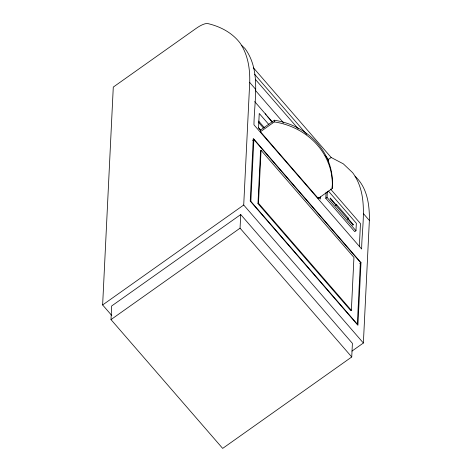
<?xml version="1.0" encoding="UTF-8"?>
<svg xmlns="http://www.w3.org/2000/svg" width="472" height="472" viewBox="0 0 472 472"><rect width="100%" height="100%" fill="white"/><g stroke="black" fill="none" stroke-linecap="round" stroke-linejoin="round"><path stroke-width="0.71" d="M111.799 315.526L102.63 304.953L113.286 87.084L196.181 28.367A17.676 5.67 -40.9 0 1 207.934 23.6C220.518 26.579 232.401 32.81 240.26 43.312C247.947 54.87 250.113 68.829 249.712 82.464L243.717 205.019L363.375 343.014L351.964 351.097M110.997 319.603L111.657 305.986L240.726 214.559L352.407 343.356L351.74 356.974L222.672 448.4L110.997 319.603L240.059 228.177L240.726 214.559M241.463 45.176L244.968 48.504C261.246 70.605 254.255 99.545 253.96 124.826L361.652 249.021C361.947 223.746 368.933 194.806 352.655 172.699L343.309 163.837L331.191 157.495L253.446 67.826M253.871 139.541L250.85 201.361L357.345 324.181L360.366 262.361L253.871 139.541L252.614 140.432M260.532 130.048L274.391 120.23A68.853 62.351 2.8 0 1 332.223 186.93L332.141 188.611L318.281 198.429L260.45 131.729L260.532 130.048L258.538 127.747L259.24 113.451L268.898 124.59M257.972 203.585L260.562 150.651L261.063 150.291L353.947 257.417L351.363 310.352L350.855 310.712L257.972 203.585L258.473 203.231L261.063 150.291M265.234 113.74L266.19 115.133M332.141 188.611A68.853 62.351 2.8 0 0 274.309 121.912L274.391 120.23M318.281 198.429L318.34 197.308M320.464 196.901L320.358 199.048L319.161 197.668M328.382 191.03L356.336 223.268L355.971 230.761L354.708 231.652L325.792 198.299L326.093 192.175M328.288 162.757L328.447 159.442L325.066 155.542M355.971 230.761L327.055 197.408L327.35 191.284M336.206 204.901L336.235 204.217L348.2 218.017L348.171 218.701L353.156 224.448L353.121 225.132L330.188 198.682L330.223 197.998L336.206 204.901L335.362 205.497M359.345 246.39L360.461 223.575L330.524 189.042M360.986 262.638L357.923 325.279L250.231 201.078L253.293 138.444L360.986 262.638L359.723 263.529M363.375 343.014L369.369 220.465C369.606 205.786 367.558 189.532 357.145 178.369M260.45 131.729L274.309 121.912M102.63 304.953L243.717 205.019M328.223 159.601L331.191 157.495M325.792 198.299L327.055 197.408M347.362 218.613L348.2 218.017M347.327 219.297L348.171 218.701M352.313 225.044L353.156 224.448M355.068 176.162L356.803 178.003M254.561 74.228L306.717 134.378M255.334 79.325L298.316 128.891M249.712 82.464L255.694 89.367M363.387 213.562L369.369 220.465M255.694 90.718L283.678 122.997M254.703 101.604L272.574 122.213M267.152 116.248L271.984 121.811M258.644 121.062L264.438 127.747M258.573 122.425L263.405 127.995M258.32 127.641L260.255 129.865M258.473 203.231L351.363 310.352M240.059 228.177L351.74 356.974M272.763 121.363A31.718 10.172 -40.9 0 1 271.229 121.688"/></g></svg>
